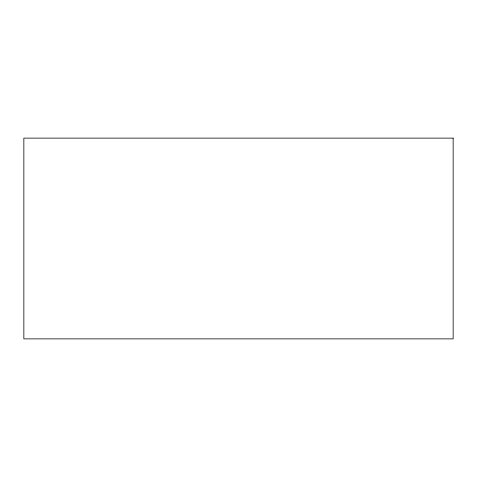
<?xml version="1.0" encoding="UTF-8"?>
<svg xmlns="http://www.w3.org/2000/svg" width="477" height="477" viewBox="0 0 477 477"><rect width="100%" height="100%" fill="white"/><g stroke="black" fill="none" stroke-linecap="round" stroke-linejoin="round"><path stroke-width="0.72" d="M453.15 138.121L23.85 138.121L23.85 338.879L453.15 338.879L453.15 138.121"/></g></svg>
